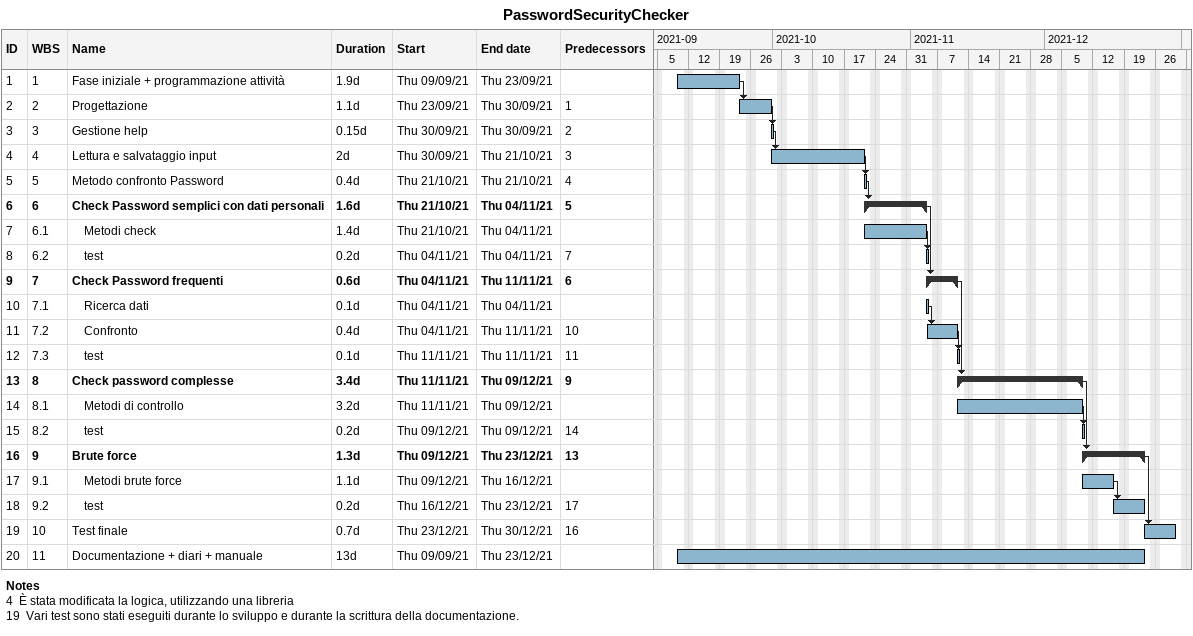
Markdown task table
PasswordSecurityChecker

| ID | WBS | Task | Duration | Start | Finish | Predecessors |
|---|---|---|---|---|---|---|
| 1 | 1 | Fase iniziale + programmazione attività | 1.9d | 2021-09-09 | 2021-09-23 |  |
| 2 | 2 | Progettazione | 1.1d | 2021-09-23 | 2021-09-30 | 1 |
| 3 | 3 | Gestione help | 0.15d | 2021-09-30 | 2021-09-30 | 2 |
| 4 | 4 | Lettura e salvataggio input | 2d | 2021-09-30 | 2021-10-21 | 3 |
| 5 | 5 | Metodo confronto Password | 0.4d | 2021-10-21 | 2021-10-21 | 4 |
| 6 | 6 | **Check Password semplici con dati personali** | 1.6d | 2021-10-21 | 2021-11-04 | 5 |
| 7 | 6.1 | Metodi check | 1.4d | 2021-10-21 | 2021-11-04 |  |
| 8 | 6.2 | test | 0.2d | 2021-11-04 | 2021-11-04 | 7 |
| 9 | 7 | **Check Password frequenti** | 0.6d | 2021-11-04 | 2021-11-11 | 6 |
| 10 | 7.1 | Ricerca dati | 0.1d | 2021-11-04 | 2021-11-04 |  |
| 11 | 7.2 | Confronto | 0.4d | 2021-11-04 | 2021-11-11 | 10 |
| 12 | 7.3 | test | 0.1d | 2021-11-11 | 2021-11-11 | 11 |
| 13 | 8 | **Check password complesse** | 3.4d | 2021-11-11 | 2021-12-09 | 9 |
| 14 | 8.1 | Metodi di controllo | 3.2d | 2021-11-11 | 2021-12-09 |  |
| 15 | 8.2 | test | 0.2d | 2021-12-09 | 2021-12-09 | 14 |
| 16 | 9 | **Brute force** | 1.3d | 2021-12-09 | 2021-12-23 | 13 |
| 17 | 9.1 | Metodi brute force | 1.1d | 2021-12-09 | 2021-12-16 |  |
| 18 | 9.2 | test | 0.2d | 2021-12-16 | 2021-12-23 | 17 |
| 19 | 10 | Test finale | 0.7d | 2021-12-23 | 2021-12-30 | 16 |
| 20 | 11 | Documentazione + diari + manuale | 13d | 2021-09-09 | 2021-12-23 |  |

Notes
- 4: È stata modificata la logica, utilizzando una libreria
- 19: Vari test sono stati eseguiti durante lo sviluppo e durante la scrittura della documentazione.
